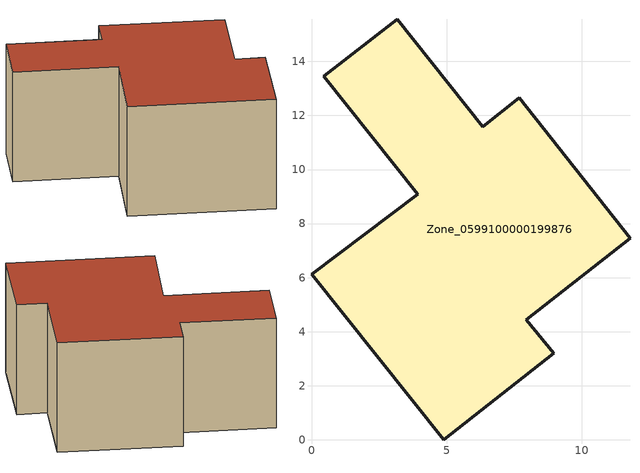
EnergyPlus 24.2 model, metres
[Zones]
Zone_0599100000199876
 floor ground (C_G): 7.95,4.44 8.96,3.2 4.9,0 0,6.13 3.94,9.09 0.46,13.46 3.18,15.56 6.34,11.59 7.7,12.65 11.79,7.46 z0
 wall outside (C_F): 0.46,13.46 3.94,9.09 0,6.13 4.9,0 8.96,3.2 7.95,4.44 11.79,7.46 7.7,12.65 6.34,11.59 3.18,15.56 0.46,13.46 z0:6.34
 roof outside (C_R): 7.95,4.44 11.79,7.46 7.7,12.65 6.34,11.59 3.18,15.56 0.46,13.46 3.94,9.09 0,6.13 4.9,0 8.96,3.2 z6.34
[BUILDING]
Pand.0599100000199876: North Axis=0; Terrain=City; Loads Convergence Tolerance Value=0.04; Temperature Convergence Tolerance Value=0.4; Solar Distribution=FullExterior; Maximum Number of Warmup Days=25; Minimum Number of Warmup Days=1
[Site:Location]
Rotterdam.The.Hague.AP_ZH_NLD Design_Conditions: Latitude=51.96; Longitude=4.45; Time Zone=1; Elevation=-4.5
[SITE:GROUNDTEMPERATURE:BUILDINGSURFACE]
18, 18, 18, 18, 18, 18, 18, 18, 18, 18, 18, 18
[MATERIAL] Thermal Absorptance=0.9; Solar Absorptance=0.7; Visible Absorptance=0.7
Name | Roughness | Thickness | Conductivity | Density | Specific Heat
G.TI.1946 | MediumSmooth | 0.15 | 1 | 540 | 1210
F.TI.1946 | Rough | 0.3 | 0.857143 | 1920 | 840
R.TI.1946 | MediumRough | 0.2 | 0.1 | 1500 | 1000
[CONSTRUCTION]
C_G: G.TI.1946
C_F: F.TI.1946
C_R: R.TI.1946
[ZONE]
Zone_0599100000199876: Type=1; Multiplier=1; Ceiling Height=Autocalculate; Volume=Autocalculate; Floor Area=autocalculate; Part of Total Floor Area=Yes
[ZONEINFILTRATION:DESIGNFLOWRATE]
Infil_Zone_0599100000199876: Zone or ZoneList or Space or SpaceList=Zone_0599100000199876; Schedule=AlwaysOn; Design Flow Rate Calculation Method=Flow/Area; Flow Rate per Floor Area=0.003; Constant Term Coefficient=1; Temperature Term Coefficient=0; Velocity Term Coefficient=0; Velocity Squared Term Coefficient=0
[HVACTEMPLATE:ZONE:IDEALLOADSAIRSYSTEM]
Zone_0599100000199876: Maximum Heating Supply Air Temperature=50; Minimum Cooling Supply Air Temperature=13; Maximum Heating Supply Air Humidity Ratio=0.0156; Minimum Cooling Supply Air Humidity Ratio=0.0077; Heating Limit=NoLimit; Cooling Limit=NoLimit; Dehumidification Control Type=ConstantSensibleHeatRatio; Cooling Sensible Heat Ratio=0.7; Dehumidification Setpoint=60; Humidification Control Type=None; Humidification Setpoint=30; Outdoor Air Method=None; Outdoor Air Flow Rate per Person=0.00944; Outdoor Air Flow Rate per Zone Floor Area=0; Outdoor Air Flow Rate per Zone=0; Demand Controlled Ventilation Type=None; Outdoor Air Economizer Type=NoEconomizer; Heat Recovery Type=None; Sensible Heat Recovery Effectiveness=0.7; Latent Heat Recovery Effectiveness=0.65
[ZONECONTROL:THERMOSTAT]
ThermostatControl_Zone_0599100000199876: Zone or ZoneList=Zone_0599100000199876; Control Type Schedule=DualSetpointControlType; Control 1=Thermostat_Zone_0599100000199876; Temperature Difference Between Cutout And Setpoint=0
[THERMOSTATSETPOINT:DUALSETPOINT]
Thermostat_Zone_0599100000199876: Heating Setpoint Temperature Schedule=HeatingSetpoint_Zone_0599100000199876; Cooling Setpoint Temperature Schedule=CoolingSetpoint_Zone_0599100000199876
[SCHEDULE:COMPACT]
HeatingSetpoint_Zone_0599100000199876: Through: 12/31, For: AllDays, Until: 24:00, 21
CoolingSetpoint_Zone_0599100000199876: Through: 12/31, For: AllDays, Until: 24:00, 24
DualSetpointControlType: Through: 12/31, For: AllDays, Until: 24:00, 4
AlwaysOn: Through: 12/31, For: AllDays, Until: 24:00, 1
